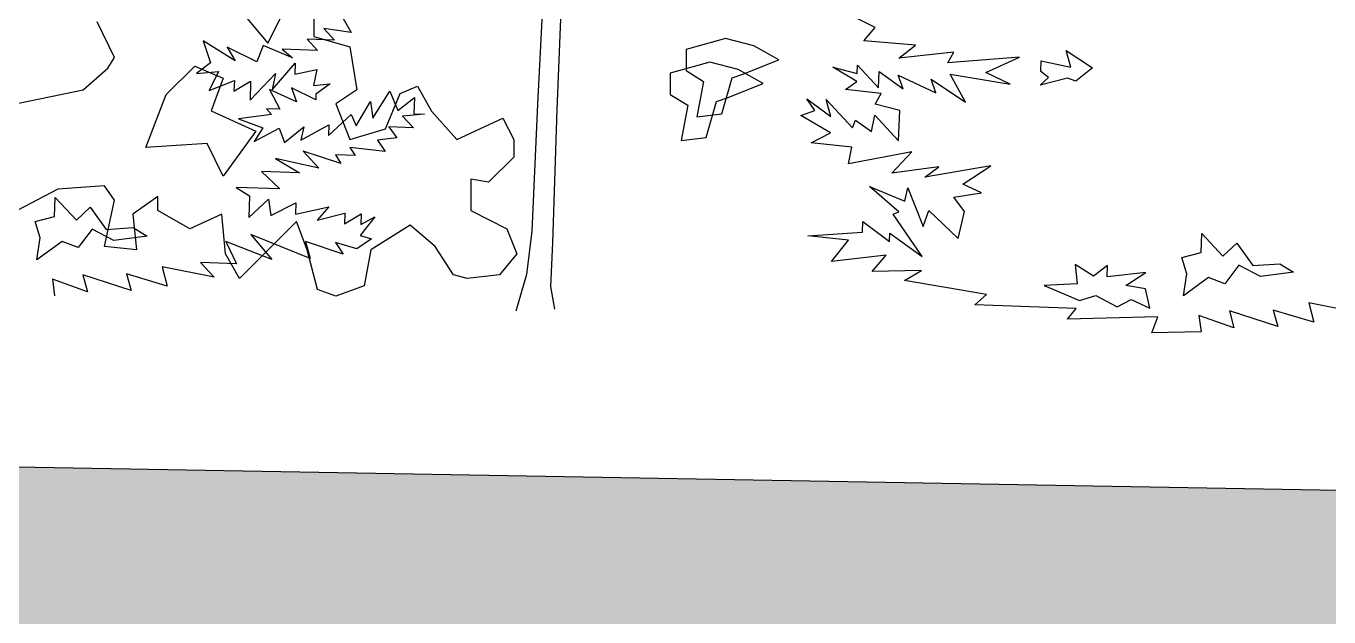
# Model space of a CAD drawing. Header units: inches. Extents: x 11.9 to 85.3, y 21.1 to 37.4.
# Drawn here: x 48.074 to 48.644, y 21.849 to 22.106 of the extents above; entities that cross this region are included whole.
import ezdxf

# ---------------------------------------------------------------- set-up
doc = ezdxf.new("R2010")
doc.units = ezdxf.units.IN
doc.header["$MEASUREMENT"] = 0
doc.layers.add('CAY', color=94, linetype='Continuous')
doc.layers.add('CAY-3', color=61, linetype='Continuous')

# ---------------------------------------------------------------- blocks, each defined once
blk = doc.blocks.new('A$C76451831')
at = {"layer": 'CAY'}
for p, q in [((5725.9, 270.5), (5733.6, 257.1)), ((5733.6, 257.1), (5706.9, 260.7)), ((5706.9, 260.7), (5717.4, 249.5)), ((5620.7, 229.3), (5589.6, 249)), ((5589.6, 249), (5596.6, 227.4)), ((5641.9, 228.5), (5613, 242.7)), ((5613, 242.7), (5620.7, 229.3)), ((5647.9, 244.2), (5641.9, 228.5)), ((5676.5, 232.3), (5647.9, 244.2)), ((5717.4, 249.5), (5690.7, 250.4)), ((5690.7, 250.4), (5700.8, 239.6)), ((5700.8, 239.6), (5666.4, 240.8)), ((5666.4, 240.8), (5676.5, 232.3)), ((5596.6, 227.4), (5583.1, 217)), ((5583.1, 217), (5604.4, 219)), ((5604.4, 219), (5595.6, 200.7)), ((5635.2, 191.1), (5660.1, 217)), ((5656.8, 201.3), (5679, 227.2)), ((5660.1, 217), (5656.8, 201.3)), ((5679, 227.2), (5678.7, 216.4)), ((5678.7, 216.4), (5700.1, 221.1)), ((5700.1, 221.1), (5696.9, 205.3)), ((5595.6, 200.7), (5620, 210.3)), ((5620, 210.3), (5619.6, 199.9)), ((5619.6, 199.9), (5635.8, 209.7)), ((5635.8, 209.7), (5635.2, 191.1)), ((5699.1, 191.6), (5675.5, 203.3)), ((5675.5, 203.3), (5680.4, 189.6)), ((5696.9, 205.3), (5713.2, 207)), ((5713.2, 207), (5699.3, 197.1)), ((5654.1, 201.4), (5664.3, 182.4)), ((5680.4, 189.6), (5654.1, 201.4)), ((5699.3, 197.1), (5699.1, 191.6)), ((5754.7, 173.8), (5771.4, 200)), ((5771.4, 200), (5778.9, 181.1)), ((5778.9, 181.1), (5795.2, 193.7)), ((5795.2, 193.7), (5794.7, 177.9)), ((5651.2, 182.9), (5656, 177.3)), ((5664.3, 182.4), (5651.2, 182.9)), ((5738.5, 166.2), (5752.5, 189.8)), ((5752.5, 189.8), (5754.7, 173.8)), ((5805.1, 177.5), (5783.7, 175.5)), ((5794.7, 177.9), (5805.1, 177.5)), ((5656, 177.3), (5624.1, 172.9)), ((5624.1, 172.9), (5647.8, 164.4)), ((5668.6, 150.1), (5687.7, 165.3)), ((5684.6, 152.2), (5711.8, 167.2)), ((5687.7, 165.3), (5684.6, 152.2)), ((5711.5, 156.8), (5733.5, 177.3)), ((5711.8, 167.2), (5711.5, 156.8)), ((5733.5, 177.3), (5738.5, 166.2)), ((5794.2, 164.3), (5770.2, 165.1)), ((5770.2, 165.1), (5778, 154.4)), ((5783.7, 175.5), (5794.2, 164.3)), ((5647.8, 164.4), (5639.2, 151.1)), ((5639.2, 151.1), (5663.7, 163.9)), ((5663.7, 163.9), (5668.6, 150.1)), ((5778, 154.4), (5759.3, 152.4)), ((5759.3, 152.4), (5766.7, 141.2)), ((5723.7, 129.6), (5686.9, 141.7)), ((5686.9, 141.7), (5702.2, 124.9)), ((5766.7, 141.2), (5732.4, 145.1)), ((5732.4, 145.1), (5737.5, 137.3)), ((5702.2, 124.9), (5659.9, 134.5)), ((5659.9, 134.5), (5683.5, 120.6)), ((5737.5, 137.3), (5718.5, 137.9)), ((5718.5, 137.9), (5723.7, 129.6)), ((5646.4, 121.9), (5664.3, 104.9)), ((5683.5, 120.6), (5646.4, 121.9)), ((5621.8, 106.4), (5634.7, 98.2)), ((5664.3, 104.9), (5621.8, 106.4)), ((5634.7, 98.2), (5633.9, 77)), ((5633.9, 77), (5653.1, 94.9)), ((5653.1, 94.9), (5655.3, 78.9)), ((5655.3, 78.9), (5679.7, 91.2)), ((5679.7, 91.2), (5679.3, 80.4)), ((5679.3, 80.4), (5711.8, 87.4)), ((5711.8, 87.4), (5700.4, 74.6)), ((5700.4, 74.6), (5727.4, 81.4)), ((5727.4, 81.4), (5727.1, 71)), ((5727.1, 71), (5743.3, 80.8)), ((5756.7, 77.6), (5742.5, 59.6)), ((5743.3, 80.8), (5742.9, 70.4)), ((5742.9, 70.4), (5756.7, 77.6)), ((5656.5, 36.3), (5611.8, 53.7)), ((5611.8, 53.7), (5621.9, 32)), ((5693.7, 37.2), (5636.1, 60.6)), ((5636.1, 60.6), (5656.5, 36.3)), ((5726, 41.5), (5689.3, 53.7)), ((5689.3, 53.7), (5693.7, 37.2)), ((5739.3, 46.5), (5718.3, 52.7)), ((5718.3, 52.7), (5726, 41.5)), ((5753.3, 56.5), (5739.3, 46.5)), ((5742.5, 59.6), (5753.3, 56.5)), ((5600.2, 19.2), (5549.8, 29.1)), ((5549.8, 29.1), (5554.6, 10.4)), ((5621.9, 32), (5587.1, 33.3)), ((5587.1, 33.3), (5600.2, 19.2)), ((5476.9, 4.9), (5442.9, 17)), ((5442.9, 17), (5445, 1)), ((5472.5, 21.4), (5476.9, 4.9)), ((5519.5, 6.1), (5472.5, 21.4)), ((5515.1, 22.2), (5519.5, 6.1)), ((5554.6, 10.4), (5515.1, 22.2))]:
    blk.add_line(p, q, dxfattribs=at)
for points in [[(1643.3, 140), (1592.9, 149.9), (1597.7, 131.1), (1558.2, 142.9), (1562.6, 126.9), (1515.6, 142.2), (1520, 125.7), (1486, 137.8), (1488.1, 121.8), (1440.1, 120.8), (1446.1, 136.4), (1358.1, 134.1), (1366.6, 144.6), (1267.9, 148.1), (1279.1, 158.1), (1199.4, 171.8), (1216.1, 181.6), (1168, 180.6), (1181.7, 196.4), (1128.5, 190.1), (1145, 210.9), (1105.3, 215), (1158.5, 218.6), (1158.8, 229), (1184.9, 209.5), (1185.2, 217.6), (1216.5, 195.2), (1188.5, 236.1), (1194, 238.6), (1165.5, 263.2), (1199.8, 248.8), (1202.6, 261.9), (1217.6, 224.2), (1223.1, 239.9), (1251.6, 212.6), (1257.9, 238.7), (1247.6, 252.6), (1274.4, 257.1), (1256.2, 265.5), (1283.5, 283.1), (1219.2, 272.2), (1232.7, 282.1), (1187.2, 276), (1206.5, 296.7), (1144.9, 285.2), (1148.2, 301.4), (1108.5, 305.5), (1127.4, 315.3), (1098.5, 332.2), (1112.3, 337.1), (1104.5, 348.3), (1127.9, 331.1), (1123.1, 347.6), (1148.9, 320), (1151.8, 327.6), (1167.3, 316.6), (1170.6, 332.4), (1193.7, 307.5), (1194.8, 337), (1171, 343.2), (1176.8, 353.5), (1142, 357.4), (1153.2, 365.2), (1129.6, 379.1), (1153.4, 372.9), (1153.7, 381), (1174.2, 359), (1174.8, 374.8), (1198.2, 358.2), (1193.2, 371.5), (1229.8, 354.3), (1225.3, 367.6), (1258.9, 345.2), (1244, 372.4), (1302.2, 362.7), (1278.5, 373.9), (1311.2, 388.7), (1241.7, 383.4), (1247.5, 393.6), (1193.8, 387.8), (1210.1, 400.4), (1160, 404.8), (1170.8, 417.6), (1137, 434.6)], [(774.7, 655.4), (791.5, 634.3), (850.6, 524.6), (847.4, 444.5), (842.2, 343.2), (836.9, 219.8), (831.6, 177.6), (821.1, 141.8)], [(888.6, 656.4), (872.7, 530.9), (866.4, 466.6), (861.1, 337.9), (856.9, 208.2), (854.8, 166), (859, 143.9)]]:
    blk.add_lwpolyline(points, dxfattribs=at)
for points in [[(1332, 374.8), (1332.4, 385.2), (1361.2, 379.2), (1356.8, 395.2), (1382.5, 378.5), (1366.1, 365.4), (1358.1, 368.4), (1331.6, 361.7), (1339.5, 369.1)], [(1037.6, 376.9), (1009.9, 384), (971.5, 373.4), (971.5, 352.7), (988.6, 342.1), (982.2, 307.9), (1006.3, 310.8), (1016.4, 345.6), (1027, 349.2), (1061.8, 363.3)], [(1474.2, 178.1), (1469.4, 194.1), (1488.1, 198.9), (1488.8, 217.4), (1509.3, 195.4), (1522.9, 208.1), (1538.4, 186.2), (1564.8, 188), (1578.1, 179.9), (1545.8, 175.6), (1524.8, 186.7), (1511.1, 168.6), (1495.4, 174.6), (1470.8, 156.9)], [(1438.2, 144.9), (1433.9, 163.6), (1414.9, 167), (1434.4, 179.5), (1396.7, 175.3), (1397, 186.2), (1383.5, 175.8), (1365.4, 187.3), (1367.4, 168.6), (1335.2, 167), (1369.6, 152.2), (1385.6, 157.1), (1406.5, 146), (1419.9, 153.2)], [(5431.1, 57.3), (5426.2, 73.3), (5445, 78.1), (5445.6, 96.7), (5466.2, 74.6), (5479.7, 87.3), (5495.3, 65.5), (5521.6, 67.3), (5535, 59.1), (5502.6, 54.8), (5481.7, 65.9), (5467.9, 47.8), (5452.3, 53.8), (5427.7, 36.1)]]:
    blk.add_lwpolyline(points, close=True, dxfattribs=at)
at = {"layer": 'CAY-3'}
for p, q in [((580, 402.5), (604.1, 450.9)), ((624.8, 440.3), (624.8, 409)), ((430.8, 388.4), (413.7, 423.2)), ((559.3, 426.7), (580, 402.5)), ((624.8, 409), (659.6, 399)), ((659.6, 399), (666.6, 357.1)), ((424.3, 378.3), (430.8, 388.4)), ((400.1, 357.1), (424.3, 378.3)), ((298.9, 336.4), (400.1, 357.1)), ((666.6, 357.1), (646, 343.5)), ((708.5, 353.5), (725.6, 360.6)), ((725.6, 360.6), (739.2, 336.4)), ((646, 343.5), (659.6, 308.7)), ((694.4, 319.3), (708.5, 353.5)), ((739.2, 336.4), (763.9, 308.7)), ((659.6, 308.7), (694.4, 319.3)), ((763.9, 308.7), (808.7, 329.4)), ((808.7, 329.4), (819.4, 308.7)), ((819.4, 308.7), (819.4, 291.6)), ((819.4, 291.6), (794.6, 267.4)), ((794.6, 267.4), (777.5, 270.4)), ((777.5, 270.4), (777.5, 239.7)), ((375.4, 260.4), (274.7, 207.8)), ((420.8, 263.9), (375.4, 260.4)), ((430.8, 249.7), (420.8, 263.9)), ((420.8, 204.9), (430.8, 249.7)), ((472.7, 253.3), (448.5, 236.2)), ((472.7, 239.7), (472.7, 253.3)), ((448.5, 236.2), (452, 201.4)), ((503.9, 222), (472.7, 239.7)), ((535.2, 236.2), (503.9, 222)), ((538.7, 197.8), (535.2, 236.2)), ((607.7, 229.1), (583.5, 204.9)), ((618.3, 201.4), (607.7, 229.1)), ((777.5, 239.7), (812.3, 222)), ((718.5, 225.5), (680.2, 201.4)), ((742.7, 204.9), (718.5, 225.5)), ((812.3, 222), (822.3, 197.8)), ((452, 201.4), (420.8, 204.9)), ((583.5, 204.9), (552.3, 173.6)), ((760.4, 177.2), (742.7, 204.9)), ((552.3, 173.6), (538.7, 197.8)), ((628.3, 163), (618.3, 201.4)), ((680.2, 201.4), (673.7, 166.6)), ((822.3, 197.8), (805.2, 177.2)), ((673.7, 166.6), (646, 156.5)), ((774, 173.6), (760.4, 177.2)), ((805.2, 177.2), (774, 173.6)), ((646, 156.5), (628.3, 163))]:
    blk.add_line(p, q, dxfattribs=at)
for points in [[(481.1, 352.5), (508.8, 380.2), (536.5, 368.3), (524.6, 336.6), (568.2, 316.8), (536.5, 273.3), (520.7, 305), (461.3, 301)], [(6125.5, 244), (6097.8, 251.1), (6059.5, 240.5), (6059.5, 219.9), (6076.6, 209.2), (6070.1, 175), (6094.3, 178), (6104.3, 212.8), (6114.9, 216.3), (6149.7, 230.5)]]:
    blk.add_lwpolyline(points, close=True, dxfattribs=at)

msp = doc.modelspace()

# ---------------------------------------------------------------- hatches: boundary and pattern name
at = {"true_color": 0x000000}
h = msp.add_hatch(color=18, dxfattribs=at)
h.dxf.hatch_style = 1
h.paths.add_polyline_path([(70.51978, 21.54651), (69.24363, 22.3819), (69.24363, 24.06333), (69.11663, 24.06333), (69.11663, 22.25961), (70.25366, 21.51914), (12.49661, 22.54745), (12.49661, 21.9488), (70.51978, 21.1086)])

# ---------------------------------------------------------------- linework, layer by layer
msp.add_lwpolyline([(12.49661, 22.54745), (70.25366, 21.51914), (69.11663, 22.25961), (69.11663, 24.06333), (67.06144, 24.06333), (69.24363, 24.06333), (69.24363, 22.3819), (70.51978, 21.54651), (70.51978, 21.1086), (12.49661, 21.9488)], close=True)

# ---------------------------------------------------------------- block references
at = {"layer": 'CAY', "xscale": 0.0004489089019145984, "yscale": 0.0004489089019145984, "zscale": 0.0004489089019145984}
for p in [(45.64264, 21.98826), (47.9198, 21.91828)]:
    msp.add_blockref('A$C76451831', p, dxfattribs=at)

doc.saveas('drawing.dxf')
